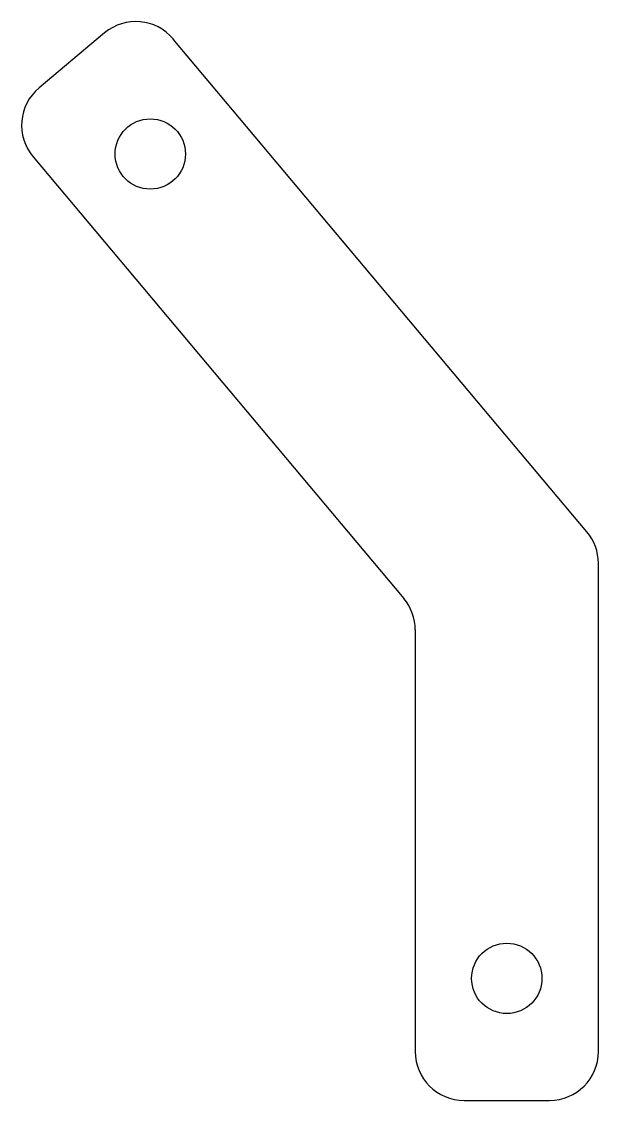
# Model space of a CAD drawing. Extents: x 0.04 to 1.22, y -2.01 to 0.2.
import ezdxf

# ---------------------------------------------------------------- set-up
doc = ezdxf.new("R2010")
doc.units = 0
doc.header["$MEASUREMENT"] = 0
doc.layers.get('0').update_dxf_attribs({"linetype": 'CONTINUOUS'})

msp = doc.modelspace()

# ---------------------------------------------------------------- linework, layer by layer
at = {"color": 7, "linetype": 'CONTINUOUS'}
for p, q in [((0.2107, 0.1768), (0.0766, 0.0643)), ((1.1982, -0.8446), (0.3515, 0.1644)), ((0.0643, -0.0766), (0.8232, -0.9811)), ((1.2216, -1.909), (1.2216, -0.9089)), ((0.8466, -1.0454), (0.8466, -1.909)), ((0.9466, -2.009), (1.1216, -2.009))]:
    msp.add_line(p, q, dxfattribs=at)
for centre in [(0.3043, -0.071), (1.0341, -1.759)]:
    msp.add_circle(centre, 0.072, dxfattribs=at)
for centre, start, end in [((0.2749, 0.1002), 40, 130), ((0.1409, -0.0123), 130, 220), ((1.1216, -0.9089), 0, 40), ((0.7466, -1.0454), 0, 40), ((0.9466, -1.909), 180, 270), ((1.1216, -1.909), 270, 0)]:
    msp.add_arc(centre, 0.1, start, end, dxfattribs=at)

doc.saveas('drawing.dxf')
